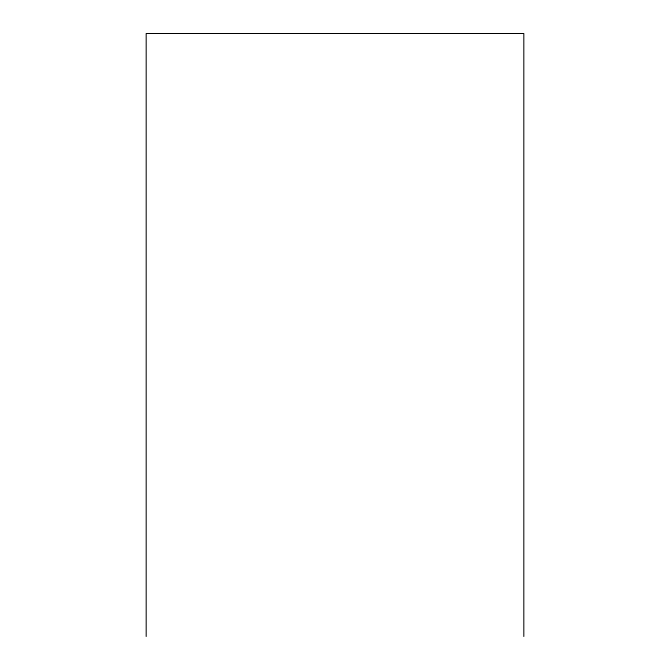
<?xml version="1.0" encoding="UTF-8"?>
<svg xmlns="http://www.w3.org/2000/svg" width="670" height="670" viewBox="0 0 670 670"><rect width="100%" height="100%" fill="white"/><g stroke="black" fill="none" stroke-linecap="round" stroke-linejoin="round"><path stroke-width="1" d="M523.814 636.5L523.814 33.5L146.186 33.5L146.186 636.5"/></g></svg>
